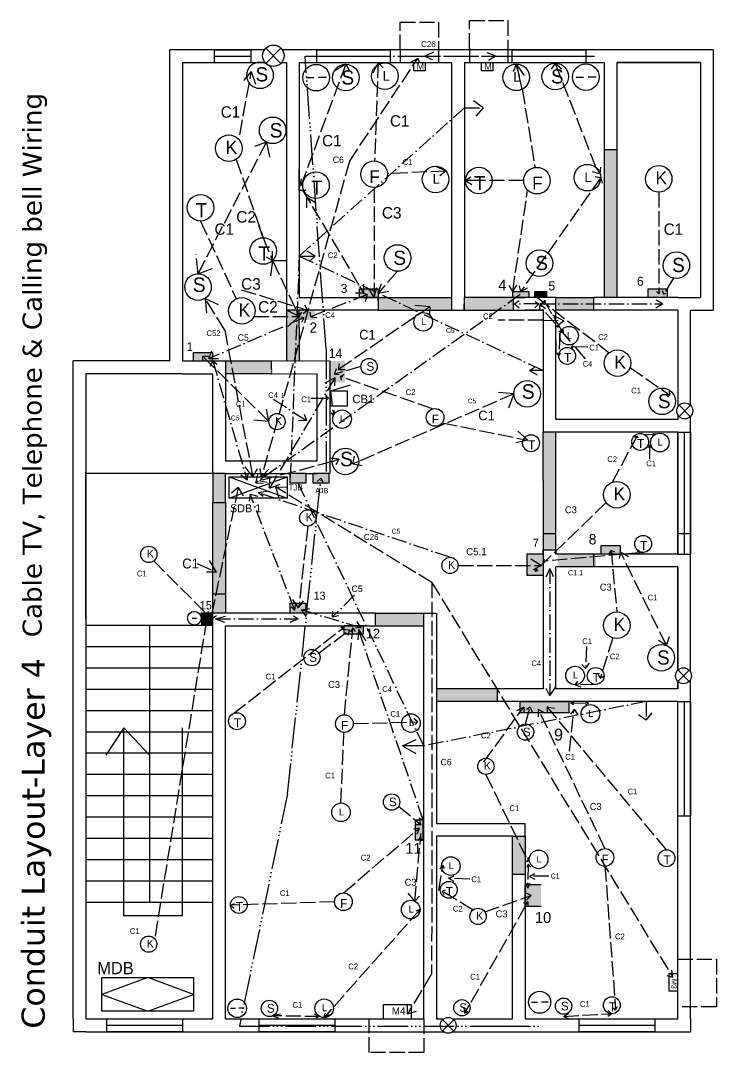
# Model space of a CAD drawing. Header units: inches. Extents: x 1248 to 4177, y -447 to 445.
# Drawn here: x 3028 to 3576, y -410 to 402 of the extents above; entities that cross this region are included whole.
import ezdxf

# ---------------------------------------------------------------- set-up
doc = ezdxf.new("R2010")
doc.units = ezdxf.units.IN
for name, pattern in [('ACAD_ISO02W100', [15, 12, -3]), ('ACAD_ISO06W100', [36, 24, -3, 0, -3, 0, -3, 0, -3]), ('ACAD_ISO10W100', [18, 12, -3, 0, -3]), ('HIDDEN2', [0.1875, 0.125, -0.0625])]:
    doc.linetypes.add(name, pattern=pattern)

msp = doc.modelspace()

# ---------------------------------------------------------------- hatches: boundary and pattern name
for color, points in [(3, [(3497.66, 300.31), (3487.66, 300.31), (3487.66, 231.81), (3487.66, 183.81), (3497.66, 183.81), (3497.66, 231.81)]), (3, [(3367.66, 183.81), (3309.66, 183.81), (3309.66, 180.89), (3309.66, 173.81), (3367.66, 173.81)]), (3, [(3416.1, 183.81), (3377.66, 183.81), (3377.56, 173.81), (3416.1, 173.81)]), (3, [(3479.66, 183.81), (3449.66, 183.81), (3449.66, 173.81), (3479.66, 173.81)]), (3, [(3247.66, 160.04), (3247.66, 173.81), (3237.66, 173.81), (3237.66, 159.81), (3237.66, 133.81), (3247.66, 133.81)]), (8, [(3259.91, 173.85), (3247.66, 173.85), (3247.66, 166.12), (3259.91, 166.12)]), (3, [(3225.66, 133.81), (3189.66, 133.81), (3189.66, 123.81), (3225.66, 123.81), (3225.66, 127.3)]), (8, [(3283.7, 133.82), (3270.9, 133.82), (3270.9, 117.1), (3283.7, 117.1)]), (3, [(3449.66, 77.81), (3439.66, 77.81), (3439.66, 39.73), (3439.66, -14.86), (3449.66, -14.86)]), (3, [(3189.66, 45.3), (3179.66, 45.3), (3179.66, 22.52), (3189.66, 22.52)]), (78, [(3252.79, 45.3), (3240.53, 45.3), (3240.53, 37.75), (3252.79, 37.75)]), (4, [(3270.85, 45.3), (3261.66, 45.3), (3258.59, 45.3), (3258.59, 37.75), (3270.85, 37.75)]), (3, [(3189.66, 22.52), (3179.66, 22.52), (3179.66, -64.77), (3189.66, -64.77)]), (8, [(3439.66, -18.19), (3426.87, -18.19), (3426.87, -34.91), (3439.66, -34.91)]), (3, [(3481.22, -18.19), (3451.22, -18.19), (3451.22, -28.19), (3481.22, -28.19)]), (256, [(3189.66, -49.45), (3179.66, -49.45), (3179.66, -64.77), (3189.66, -64.77)]), (256, [(3189.66, -49.45), (3179.66, -49.45), (3179.66, -64.77), (3189.66, -64.77)]), (256, [(3189.66, -49.45), (3179.66, -49.45), (3179.66, -64.77), (3189.66, -64.77)]), (3, [(3189.66, -49.45), (3179.66, -49.45), (3179.66, -64.77), (3189.66, -64.77)]), (8, [(3179.66, -64.77), (3170.23, -64.77), (3170.23, -74.19), (3179.66, -74.19)]), (8, [(3252.79, -56.96), (3240.53, -56.96), (3240.53, -64.69), (3252.79, -64.69)]), (3, [(3345.66, -64.77), (3307.66, -64.77), (3307.66, -74.77), (3345.66, -74.77)]), (3, [(3403.66, -124.19), (3355.66, -124.19), (3355.66, -134.19), (3403.66, -134.19)]), (251, [(3459.84, -134.19), (3421.66, -134.19), (3421.66, -143.15), (3459.84, -143.15)]), (3, [(3425.66, -240.19), (3415.66, -240.19), (3415.66, -270.19), (3425.66, -270.19)]), (8, [(3438.1, -278.68), (3425.31, -278.68), (3425.31, -295.4), (3438.1, -295.4)])]:
    msp.add_hatch(color=color).paths.add_polyline_path(points)
at = {"linetype": 'ACAD_ISO02W100'}
for points in [[(3309.66, 190.52), (3295.06, 190.52), (3295.06, 183.81), (3309.66, 183.81)], [(3428.52, 188.64), (3415.7, 188.64), (3415.7, 183.81), (3428.52, 183.81)], [(3442.28, 188.64), (3433.09, 188.64), (3433.09, 183.81), (3442.28, 183.81)], [(3537.59, 190.29), (3522.16, 190.29), (3522.16, 183.93), (3537.59, 183.93)], [(3179.47, 140.3), (3164.04, 140.3), (3164.04, 133.94), (3179.47, 133.94)], [(3500.51, -11.74), (3485.08, -11.74), (3485.08, -18.09), (3500.51, -18.09)], [(3298.08, -74.74), (3282.66, -74.74), (3282.66, -81.1), (3298.08, -81.1)], [(3345.22, -243.01), (3345.22, -227.59), (3338.86, -227.59), (3338.86, -243.01)]]:
    msp.add_hatch(color=252, dxfattribs=at).paths.add_polyline_path(points)
at = {"linetype": 'ACAD_ISO02W100', "lineweight": 25}
for color, points in [(56, [(3252.79, 45.48), (3240.53, 45.48), (3240.53, 37.75), (3252.79, 37.75)]), (143, [(3270.85, 45.48), (3258.59, 45.48), (3258.59, 37.75), (3270.85, 37.75)]), (153, [(3270.85, 45.48), (3258.59, 45.48), (3258.59, 37.75), (3270.85, 37.75)])]:
    msp.add_hatch(color=color, dxfattribs=at).paths.add_polyline_path(points)

# ---------------------------------------------------------------- linework, layer by layer
at = {"linetype": 'ACAD_ISO02W100'}
for p, q in [((3327.21, 378.81), (3327.21, 400.55)), ((3327.21, 400.55), (3357.28, 400.55)), ((3357.28, 400.55), (3357.28, 378.81)), ((3381.7, 380.02), (3381.7, 401.76)), ((3381.7, 401.76), (3411.77, 401.76)), ((3411.77, 401.76), (3411.77, 380.02)), ((3284.26, 367.39), (3247.66, 268.42)), ((3284.26, 367.39), (3275.13, 362.05)), ((3284.26, 367.39), (3287.04, 362.64)), ((3309.82, 368.81), (3305.56, 360.38)), ((3309.82, 368.81), (3306.96, 291.28)), ((3309.82, 368.81), (3313.71, 364.62)), ((3418.54, 367.59), (3416.21, 361.35)), ((3423.28, 347.78), (3418.54, 367.59)), ((3418.54, 367.59), (3420.91, 357.68)), ((3418.54, 367.59), (3424.77, 358.56)), ((3449.24, 368.2), (3445.9, 363.46)), ((3481.48, 285.99), (3449.24, 368.2)), ((3449.24, 368.2), (3454.53, 363.87)), ((3200.89, 311.73), (3209.88, 361.64)), ((3423.28, 347.78), (3433.18, 286.13)), ((3197.94, 292.48), (3219.31, 230.89)), ((3247.66, 268.42), (3247.66, 284.78)), ((3247.66, 272.21), (3247.66, 284.78)), ((3363.14, 283.36), (3355.01, 287.23)), ((3481.48, 285.99), (3484.57, 281.23)), ((3484.57, 281.23), (3485.18, 286.48)), ((3247.66, 268.42), (3247.66, 281.31)), ((3247.66, 268.42), (3249.31, 277.13)), ((3363.14, 283.36), (3317.04, 281.29)), ((3363.14, 283.36), (3358.25, 279.69)), ((3378.59, 275.87), (3382.62, 278.8)), ((3485.04, 278.13), (3422.11, 188.64)), ((3484.57, 281.23), (3478.6, 282.83)), ((3485.04, 278.13), (3480.79, 278.74)), ((3485.04, 278.13), (3484.37, 274.45)), ((3485.04, 278.13), (3486.06, 273.78)), ((3247.66, 268.42), (3252.87, 268.42)), ((3250.27, 268.42), (3298.5, 187.16)), ((3306.58, 270.34), (3306.58, 183.81)), ((3385.21, 275.87), (3378.59, 275.87)), ((3378.59, 275.87), (3383.45, 272.84)), ((3424.36, 275.79), (3385.21, 275.87)), ((3415.7, 188.64), (3427.49, 268.32)), ((3251.98, 265.53), (3253.42, 263.09)), ((3253.42, 263.09), (3253.42, 254.42)), ((3253.42, 263.09), (3260.81, 258.39)), ((3530.7, 266.72), (3530.7, 190.32)), ((3169.9, 244.01), (3198.02, 182.73)), ((3219.31, 230.89), (3215.84, 240.87)), ((3219.31, 230.89), (3226.55, 212.85)), ((3226.55, 212.85), (3226.7, 220.36)), ((3226.55, 212.85), (3221.8, 215.66)), ((3226.55, 212.85), (3224.78, 198.51)), ((3226.55, 212.85), (3247.66, 168.83)), ((3226.55, 212.85), (3237.66, 212.85)), ((3325.09, 204.42), (3309.66, 187.17)), ((3542.4, 199), (3534.83, 186.52)), ((3201.89, 189.96), (3254.18, 173.81)), ((3298.5, 187.16), (3291.96, 187.16)), ((3298.5, 187.16), (3295.28, 192.57)), ((3298.5, 187.16), (3298.5, 194.26)), ((3306.58, 183.81), (3302.36, 190.52)), ((3306.58, 183.81), (3308.78, 191.75)), ((3309.66, 187.17), (3312.35, 194.75)), ((3309.66, 187.17), (3318.28, 188.82)), ((3415.7, 188.64), (3412.94, 193.22)), ((3415.7, 188.64), (3419.06, 193.41)), ((3422.11, 188.64), (3421.19, 193.01)), ((3422.11, 188.64), (3427.38, 191.36)), ((3530.84, 186.8), (3528.89, 188.63)), ((3530.7, 190.32), (3530.84, 186.8)), ((3530.77, 186.87), (3531.96, 188.79)), ((3534.83, 186.52), (3533.78, 189.04)), ((3534.83, 186.52), (3536.32, 187.14)), ((3435.2, 183.81), (3434.15, 184.74)), ((3434.15, 184.74), (3435.26, 184.68)), ((3434.15, 184.74), (3434.26, 184.09)), ((3435.2, 183.81), (3491.69, 140.31)), ((3454.19, 158.11), (3437.68, 186.22)), ((3437.68, 186.22), (3437.68, 183.81)), ((3437.68, 186.22), (3439.98, 186.22)), ((3247.66, 168.83), (3237.66, 173.81)), ((3247.66, 168.83), (3245.77, 170.61)), ((3247.66, 168.83), (3245.83, 172.66)), ((3247.66, 168.83), (3245.83, 172.66)), ((3247.66, 168.83), (3249.75, 172.27)), ((3254.18, 173.81), (3250.75, 170.81)), ((3254.18, 173.81), (3251.98, 177.66)), ((3211.9, 168.83), (3247.66, 168.83)), ((3247.66, 168.83), (3237.66, 160.04)), ((3452.9, 155.2), (3451.96, 138.19)), ((3455.67, 155.69), (3451.98, 157.3)), ((3454.19, 158.11), (3455.67, 155.69)), ((3455.67, 155.69), (3455.38, 159.37)), ((3451.96, 138.19), (3450.56, 140.31)), ((3451.96, 138.19), (3453.75, 139.98)), ((3461.66, 144.85), (3463.33, 145.96)), ((3474.87, 144.79), (3461.66, 144.85)), ((3461.66, 144.85), (3463.14, 143.83)), ((3508.15, 128.63), (3539.4, 106.94)), ((3539.4, 106.94), (3537.04, 107.57)), ((3539.4, 106.94), (3539.25, 110.75)), ((3494.25, 38.42), (3513.73, 74.67)), ((3513.73, 74.67), (3511.53, 73.52)), ((3513.73, 74.67), (3514.16, 73.4)), ((3519.37, 75.9), (3528.44, 76.22)), ((3528.44, 76.22), (3525.9, 75.45)), ((3528.44, 76.22), (3525.96, 76.79)), ((3489.24, 22.41), (3433.42, -31.67)), ((3493.19, -15.11), (3497.73, -63.78)), ((3518.43, -16.84), (3439.66, -23.88)), ((3439.66, -23.88), (3440.64, -22.05)), ((3439.66, -23.88), (3440.54, -24.78)), ((3500.53, -16.54), (3499.51, -21.68)), ((3536.78, -90.14), (3500.53, -16.54)), ((3500.53, -16.54), (3506.9, -20.2)), ((3518.43, -16.84), (3513.68, -16.27)), ((3518.43, -16.84), (3517.11, -18.19)), ((3433.42, -31.67), (3434.26, -28.77)), ((3433.42, -31.67), (3435.87, -31.13)), ((3494.63, -84.26), (3484.58, -115.82)), ((3536.78, -90.14), (3530.42, -86.33)), ((3536.78, -90.14), (3539.08, -83.19)), ((3473.81, -90.98), (3473.17, -108.35)), ((3473.17, -108.35), (3470.14, -105.16)), ((3473.17, -108.35), (3476.2, -104.05)), ((3484.58, -115.82), (3483.23, -112.93)), ((3464.97, -121.09), (3467.06, -118.21)), ((3481.07, -120.79), (3464.97, -121.09)), ((3464.97, -121.09), (3469.3, -122.77)), ((3484.58, -115.82), (3487.71, -114.02)), ((3461.19, -135.41), (3464.03, -134.56)), ((3461.19, -135.41), (3475.52, -135.7)), ((3461.19, -135.41), (3463.63, -136.68)), ((3475.52, -135.7), (3473.09, -136.93)), ((3475.52, -135.7), (3473.64, -134.88)), ((3520.9, -134.19), (3520.9, -148.97)), ((3393.04, -181.68), (3424.37, -138.67)), ((3424.37, -138.67), (3418.65, -141.51)), ((3424.37, -138.67), (3424.37, -143.15)), ((3425.84, -151.95), (3429.41, -138.77)), ((3429.41, -138.77), (3426.56, -140.45)), ((3429.41, -138.77), (3431.38, -143.15)), ((3488.36, -250.04), (3435.81, -140.26)), ((3435.81, -140.26), (3435.81, -146.21)), ((3435.81, -140.26), (3440.75, -143.15)), ((3536.84, -251.02), (3442.9, -138.38)), ((3442.9, -138.38), (3442.9, -143.15)), ((3442.9, -138.38), (3448.76, -139.4)), ((3460.52, -173.27), (3464.08, -140.23)), ((3464.08, -140.23), (3461.3, -144.26)), ((3464.08, -140.23), (3466.76, -144.26)), ((3520.9, -148.97), (3514.88, -144.81)), ((3520.9, -148.97), (3525.64, -143.07)), ((3394.62, -191.71), (3427.99, -260.6)), ((3427.99, -260.6), (3425.66, -259.76)), ((3427.99, -260.6), (3427.85, -257.18)), ((3357.45, -282.98), (3360.81, -263.13)), ((3360.81, -263.13), (3358.43, -265.92)), ((3360.81, -263.13), (3361.79, -265.85)), ((3488.36, -263.97), (3496.78, -377.31)), ((3365.27, -273.24), (3369.66, -271.58)), ((3381.89, -274.24), (3365.27, -273.24)), ((3365.27, -273.24), (3369.28, -275.72)), ((3360.1, -283.48), (3362.77, -282.42)), ((3384.48, -298.42), (3360.1, -283.48)), ((3360.1, -283.48), (3361.44, -286.26)), ((3393.78, -299.84), (3430.36, -287.04)), ((3427.75, -291.93), (3423.87, -292.9)), ((3430.36, -287.04), (3425.31, -284.74)), ((3425.66, -295.4), (3427.75, -291.93)), ((3430.36, -287.04), (3426.56, -290.69)), ((3427.75, -291.93), (3427.75, -295.4)), ((3425.66, -295.4), (3377.96, -379.62)), ((3545.66, -337.18), (3545.66, -337.18)), ((3545.66, -337.18), (3576.11, -337.18)), ((3576.11, -337.18), (3576.11, -374.67)), ((3179.66, -384.19), (3179.66, -369.29)), ((3377.96, -379.62), (3377.55, -375.69)), ((3377.96, -379.62), (3380.75, -378.43)), ((3455.78, -382.14), (3459.66, -379.93)), ((3455.78, -382.14), (3493.8, -380.02)), ((3493.8, -380.02), (3490.77, -382.29)), ((3493.8, -380.02), (3490.85, -377.6)), ((3496.78, -377.31), (3495.06, -375.51)), ((3496.78, -377.31), (3498.25, -374.22)), ((3576.11, -374.67), (3545.66, -374.67)), ((3455.78, -382.14), (3459.33, -383.7))]:
    msp.add_line(p, q, dxfattribs=at)
for p, q in [((3220.24, 378.81), (3145.66, 378.81)), ((3145.66, 133.81), (3145.66, 378.81)), ((3573.66, 378.81), (3234.29, 378.81)), ((3573.66, 378.81), (3573.66, 326.32)), ((3155.66, 368.81), (3220.67, 368.81)), ((3155.66, 368.81), (3155.66, 133.81)), ((3155.66, 368.81), (3220.67, 368.81)), ((3233.86, 368.81), (3237.66, 368.81)), ((3233.86, 368.81), (3237.66, 368.81)), ((3237.66, 368.81), (3237.66, 173.81)), ((3247.66, 368.81), (3367.66, 368.81)), ((3247.66, 368.81), (3247.66, 193.81)), ((3247.66, 368.81), (3247.66, 193.81)), ((3247.66, 368.81), (3367.66, 368.81)), ((3367.66, 368.81), (3367.66, 193.81)), ((3367.66, 368.81), (3367.66, 358.81)), ((3377.66, 368.81), (3487.66, 368.81)), ((3377.66, 368.81), (3377.66, 193.81)), ((3422.66, 368.81), (3432.66, 368.81)), ((3487.66, 368.81), (3487.66, 231.81)), ((3497.66, 368.81), (3563.66, 368.81)), ((3563.66, 368.81), (3497.66, 368.81)), ((3497.66, 368.81), (3497.66, 231.81)), ((3563.66, 368.81), (3563.66, 183.81)), ((3573.66, 368.81), (3573.66, 173.81)), ((3237.66, 215.59), (3237.66, 215.59)), ((3247.66, 183.81), (3309.66, 183.81)), ((3425.77, 183.81), (3416.1, 183.81)), ((3416.1, 183.81), (3416.1, 173.81)), ((3449.66, 183.81), (3425.77, 183.81)), ((3449.66, 183.81), (3439.66, 183.81)), ((3449.66, 87.81), (3449.66, 183.81)), ((3545.66, 183.81), (3479.66, 183.81)), ((3479.66, 173.81), (3479.66, 183.81)), ((3545.66, 183.81), (3563.66, 183.81)), ((3254.18, 173.81), (3253.31, 173.05)), ((3416.1, 173.81), (3439.66, 173.81)), ((3439.66, 173.81), (3425.59, 173.81)), ((3439.66, 173.81), (3439.66, 78.86)), ((3545.66, 173.81), (3479.66, 173.81)), ((3545.66, 173.81), (3545.66, 97.44)), ((3555.66, 98.95), (3555.66, 173.81)), ((3555.66, 173.81), (3573.66, 173.81)), ((3247.66, 168.83), (3247.99, 170.1)), ((3237.66, 160.04), (3237.66, 159.81)), ((3449.66, 149.9), (3449.66, 139.9)), ((3145.66, 133.81), (3069.66, 133.81)), ((3069.66, -384.19), (3069.66, 133.81)), ((3155.66, 133.81), (3179.66, 133.81)), ((3179.66, 133.81), (3189.66, 133.81)), ((3189.66, 133.81), (3189.66, 55.3)), ((3225.66, 127.3), (3225.66, 133.81)), ((3271.66, 133.81), (3271.66, 91.3)), ((3155.66, 123.81), (3079.66, 123.81)), ((3079.66, 123.81), (3079.66, 41.81)), ((3155.66, 123.81), (3145.66, 123.81)), ((3155.66, 123.81), (3179.66, 123.81)), ((3179.66, 46.52), (3179.66, 123.81)), ((3225.66, 127.3), (3225.66, 127.3)), ((3261.66, 55.3), (3261.66, 123.81)), ((3271.66, 127.3), (3271.66, 55.3)), ((3545.66, 91.62), (3545.66, 87.81)), ((3555.66, -110.87), (3555.66, 90.11)), ((3439.66, 86.07), (3439.66, 77.81)), ((3545.66, 87.81), (3449.66, 87.81)), ((3449.93, 77.81), (3439.66, 77.81)), ((3545.66, 77.81), (3449.93, 77.81)), ((3545.66, -18.19), (3545.66, 77.81)), ((3545.66, 77.81), (3545.66, -18.19)), ((3523.39, 67.92), (3522.34, 65.48)), ((3523.39, 67.92), (3523.5, 56.57)), ((3523.39, 67.92), (3524.87, 65.72)), ((3189.66, 55.3), (3261.66, 55.3)), ((3271.66, 55.3), (3271.66, 45.3)), ((3079.66, -69.48), (3079.66, 46.52)), ((3189.66, 45.3), (3079.66, 45.3)), ((3079.66, 41.81), (3079.66, -74.19)), ((3179.66, 46.52), (3179.66, 45.3)), ((3189.66, 45.3), (3240.53, 45.3)), ((3192.32, 25.7), (3238.18, 42.71)), ((3192.32, 42.71), (3238.18, 25.7)), ((3252.79, 45.3), (3261.66, 45.3)), ((3271.66, 45.3), (3270.85, 45.3)), ((3179.66, 22.52), (3189.66, 22.52)), ((3439.66, -1.92), (3449.66, -1.92)), ((3545.66, -1.92), (3555.66, -1.92)), ((3439.66, -14.86), (3449.66, -14.86)), ((3439.66, -18.19), (3439.66, -14.86)), ((3439.66, -14.86), (3439.66, -18.19)), ((3449.66, -14.86), (3449.66, -18.19)), ((3449.66, -14.86), (3449.66, -18.19)), ((3493.19, -15.11), (3491.4, -18.06)), ((3493.19, -15.11), (3495.96, -16.54)), ((3439.66, -18.19), (3439.66, -124.19)), ((3451.19, -18.19), (3449.66, -18.19)), ((3545.66, -18.19), (3479.66, -18.19)), ((3479.66, -28.19), (3479.66, -18.19)), ((3449.66, -124.19), (3449.66, -28.19)), ((3451.22, -28.19), (3449.66, -28.19)), ((3545.66, -28.19), (3479.66, -28.19)), ((3545.66, -109.73), (3545.66, -28.19)), ((3545.66, -28.19), (3545.66, -109.73)), ((3179.66, -49.45), (3189.66, -49.45)), ((3170.23, -64.77), (3179.66, -64.77)), ((3307.66, -64.77), (3179.66, -64.77)), ((3179.66, -74.19), (3179.66, -64.77)), ((3307.66, -74.77), (3307.66, -64.77)), ((3345.66, -84.19), (3345.66, -64.77)), ((3345.66, -64.77), (3355.66, -64.77)), ((3355.66, -64.77), (3355.66, -106.73)), ((3163.38, -68.72), (3166.67, -68.72)), ((3166.98, -68.89), (3166.98, -68.89)), ((3079.6, -74.19), (3179.66, -74.19)), ((3079.66, -74.19), (3079.66, -384.19)), ((3129.63, -74.19), (3129.63, -292.13)), ((3179.66, -384.19), (3179.66, -74.19)), ((3189.66, -384.19), (3189.66, -74.77)), ((3189.66, -74.77), (3307.66, -74.77)), ((3345.66, -384.19), (3345.66, -84.19)), ((3355.66, -84.19), (3355.66, -230.19)), ((3079.6, -90.95), (3179.66, -90.95)), ((3079.6, -107.72), (3179.66, -107.72)), ((3545.66, -124.19), (3545.66, -118.3)), ((3545.66, -118.3), (3545.66, -124.19)), ((3555.66, -384.19), (3555.66, -117.16)), ((3079.6, -124.48), (3179.66, -124.48)), ((3439.66, -124.19), (3403.66, -124.19)), ((3403.66, -134.19), (3403.66, -124.19)), ((3545.66, -124.19), (3449.66, -124.19)), ((3439.66, -134.19), (3403.66, -134.19)), ((3443.2, -134.19), (3439.66, -134.19)), ((3545.66, -134.19), (3440.03, -134.19)), ((3545.66, -230.19), (3545.66, -134.19)), ((3079.6, -141.25), (3179.66, -141.25)), ((3079.6, -158.01), (3179.66, -158.01)), ((3109.58, -155.1), (3095.29, -176.5)), ((3109.58, -302.94), (3109.58, -155.1)), ((3109.58, -155.1), (3129.66, -176.5)), ((3155.53, -155.1), (3155.53, -302.94)), ((3328.86, -169.22), (3339.64, -164.16)), ((3345.66, -169.22), (3328.86, -169.22)), ((3328.86, -169.22), (3339.32, -175.24)), ((3345.66, -169.22), (3345.66, -169.22)), ((3079.6, -174.78), (3179.66, -174.78)), ((3079.6, -191.54), (3179.66, -191.54)), ((3079.6, -208.3), (3179.66, -208.3)), ((3079.6, -225.07), (3179.66, -225.07)), ((3355.66, -230.19), (3415.66, -230.19)), ((3415.66, -230.19), (3425.66, -230.19)), ((3425.66, -240.19), (3425.66, -230.19)), ((3545.66, -384.19), (3545.66, -230.19)), ((3079.6, -241.83), (3179.66, -241.83)), ((3355.66, -240.19), (3355.66, -384.19)), ((3415.66, -240.19), (3355.66, -240.19)), ((3079.6, -258.6), (3179.66, -258.6)), ((3079.6, -275.36), (3179.66, -275.36)), ((3415.66, -384.19), (3415.66, -270.19)), ((3415.66, -384.19), (3415.66, -270.19)), ((3415.66, -270.19), (3425.66, -270.19)), ((3425.66, -270.19), (3425.66, -384.19)), ((3079.6, -292.13), (3179.66, -292.13)), ((3155.53, -302.94), (3109.58, -302.94)), ((3128.28, -351.63), (3092.08, -364.83)), ((3164.49, -364.83), (3128.28, -351.63)), ((3092.08, -364.83), (3128.28, -378.03)), ((3128.28, -378.03), (3164.49, -364.83)), ((3069.66, -384.19), (3069.66, -394.19)), ((3079.66, -384.19), (3155.66, -384.19)), ((3079.66, -384.19), (3179.66, -384.19)), ((3189.66, -384.19), (3345.66, -384.19)), ((3321.66, -384.19), (3345.66, -384.19)), ((3356.66, -384.19), (3355.66, -384.19)), ((3355.66, -384.19), (3361.15, -384.19)), ((3356.66, -384.19), (3361.15, -384.19)), ((3368.66, -384.19), (3391.66, -384.19)), ((3368.66, -384.19), (3415.66, -384.19)), ((3391.66, -384.19), (3415.66, -384.19)), ((3425.66, -384.19), (3545.66, -384.19)), ((3555.66, -384.19), (3555.66, -394.19)), ((3079.66, -394.19), (3069.66, -394.19)), ((3079.66, -394.19), (3361.1, -394.19)), ((3368.71, -394.19), (3555.66, -394.19))]:
    msp.add_line(p, q)
at = {"color": 3, "linetype": 'ByBlock'}
for p, q in [((3209.88, 378.81), (3180.6, 378.81)), ((3180.6, 378.81), (3180.6, 368.81)), ((3209.88, 368.81), (3209.88, 378.81)), ((3261.26, 378.81), (3261.26, 368.81)), ((3319.5, 368.81), (3319.5, 378.81)), ((3415, 378.81), (3415, 368.81)), ((3473.69, 368.81), (3473.69, 378.81)), ((3180.6, 368.81), (3209.88, 368.81)), ((3261.26, 368.81), (3290.54, 368.81)), ((3290.22, 368.81), (3319.5, 368.81)), ((3415, 368.81), (3444.27, 368.81)), ((3444.41, 368.81), (3473.69, 368.81)), ((3377.56, 173.81), (3377.66, 183.81)), ((3237.66, 159.81), (3237.66, 133.81)), ((3247.66, 160.04), (3247.66, 133.81)), ((3189.66, 133.81), (3225.66, 133.81)), ((3225.66, 123.81), (3189.66, 123.81))]:
    msp.add_line(p, q, dxfattribs=at)
at = {"color": 3}
for p, q in [((3180.6, 378.81), (3209.88, 378.81)), ((3180.6, 373.81), (3209.88, 373.81)), ((3261.26, 378.81), (3319.5, 378.81)), ((3261.26, 373.81), (3319.5, 373.81)), ((3415, 378.81), (3473.27, 378.81)), ((3415.03, 373.81), (3473.27, 373.81)), ((3180.6, 368.81), (3209.88, 368.81)), ((3487.66, 300.31), (3497.66, 300.31)), ((3487.66, 300.31), (3487.66, 231.81)), ((3497.66, 300.31), (3497.66, 231.81)), ((3487.66, 231.81), (3487.66, 183.81)), ((3497.66, 231.81), (3497.66, 183.81)), ((3237.66, 201.37), (3237.66, 201.37)), ((3309.66, 183.81), (3367.66, 183.81)), ((3416.1, 183.81), (3377.66, 183.81)), ((3449.66, 183.81), (3479.66, 183.81)), ((3247.66, 173.81), (3237.66, 173.81)), ((3237.66, 173.81), (3237.66, 159.81)), ((3247.66, 160.04), (3247.66, 173.81)), ((3309.66, 173.81), (3367.66, 173.81)), ((3377.56, 173.81), (3416.1, 173.81)), ((3479.66, 173.81), (3449.66, 173.81)), ((3439.66, 39.73), (3439.66, 77.81)), ((3449.66, -18.19), (3449.66, 77.81)), ((3545.66, 77.81), (3545.66, -18.19)), ((3545.66, 77.81), (3555.66, 77.81)), ((3550.66, 77.81), (3550.66, -18.19)), ((3555.66, -18.19), (3555.66, 77.81)), ((3555.66, 77.81), (3555.66, -18.19)), ((3555.66, 77.81), (3555.66, -18.19)), ((3555.66, 77.81), (3555.66, -18.19)), ((3179.66, 45.3), (3179.66, 22.52)), ((3189.66, 22.52), (3189.66, 45.3)), ((3439.66, 39.73), (3439.66, -18.19)), ((3179.66, 22.52), (3189.66, 22.52)), ((3179.66, -64.77), (3179.66, 22.52)), ((3179.66, 22.52), (3189.66, 22.52)), ((3189.66, 22.52), (3189.66, -64.77)), ((3479.66, -18.19), (3449.66, -18.19)), ((3545.66, -18.19), (3555.66, -18.19)), ((3479.66, -28.19), (3449.66, -28.19)), ((3179.66, -49.45), (3189.66, -49.45)), ((3179.66, -64.77), (3170.23, -64.77)), ((3307.66, -64.77), (3345.66, -64.77)), ((3307.66, -74.77), (3345.66, -74.77)), ((3403.66, -124.19), (3355.66, -124.19)), ((3403.66, -134.19), (3355.66, -134.19)), ((3545.66, -134.19), (3555.66, -134.19)), ((3545.66, -224.62), (3545.66, -134.19)), ((3550.66, -134.19), (3550.66, -224.62)), ((3555.66, -134.19), (3555.66, -224.62)), ((3555.66, -224.62), (3555.66, -134.19)), ((3555.66, -134.19), (3555.66, -224.62)), ((3555.66, -224.62), (3545.66, -224.62)), ((3415.66, -270.19), (3415.66, -240.19)), ((3415.66, -240.19), (3425.66, -240.19)), ((3425.66, -240.19), (3425.66, -270.19)), ((3095.7, -384.19), (3155.66, -384.19)), ((3096.18, -394.19), (3096.18, -384.19)), ((3096.18, -389.19), (3155.66, -389.19)), ((3155.66, -384.19), (3155.66, -394.19)), ((3215.66, -384.19), (3275.62, -384.19)), ((3216.13, -394.19), (3216.13, -384.19)), ((3216.13, -389.19), (3275.62, -389.19)), ((3275.62, -384.19), (3275.62, -394.19)), ((3467.61, -384.19), (3527.57, -384.19)), ((3468.08, -394.19), (3468.08, -384.19)), ((3468.08, -389.19), (3527.57, -389.19)), ((3527.57, -384.19), (3527.57, -394.19)), ((3155.66, -394.19), (3096.18, -394.19)), ((3096.18, -394.19), (3155.66, -394.19)), ((3275.62, -394.19), (3216.13, -394.19)), ((3216.13, -394.19), (3275.62, -394.19)), ((3527.57, -394.19), (3468.08, -394.19))]:
    msp.add_line(p, q, dxfattribs=at)
at = {"color": 0}
for p, q in [((3233.24, 380.08), (3221.29, 368.12)), ((3221.41, 380.2), (3233.12, 368.01)), ((3253.26, 356.88), (3259.13, 356.96)), ((3269.02, 356.88), (3262.68, 356.88)), ((3465.61, 357.29), (3471.48, 357.37)), ((3481.37, 357.29), (3475.04, 357.29)), ((3247.66, 301.15), (3247.66, 268.42)), ((3272.14, 110.34), (3288.09, 114.93)), ((3555.65, 98.96), (3546.78, 90.1)), ((3546.87, 99.05), (3555.56, 90.01)), ((3439.66, -18.19), (3426.87, -18.19)), ((3426.87, -18.19), (3426.87, -34.91)), ((3426.87, -34.91), (3439.66, -34.91)), ((3554.67, -109.58), (3545.81, -118.45)), ((3545.9, -109.5), (3554.58, -118.53)), ((3438.1, -278.68), (3425.31, -278.68)), ((3425.31, -278.68), (3425.31, -295.4)), ((3425.31, -295.4), (3438.1, -295.4)), ((3430.51, -370.98), (3435.38, -370.91)), ((3443.58, -370.97), (3438.33, -370.97)), ((3193.38, -375.79), (3197.48, -375.73)), ((3204.37, -375.79), (3199.95, -375.79)), ((3369.34, -384.78), (3360.47, -393.64)), ((3360.56, -384.69), (3369.25, -393.73))]:
    msp.add_line(p, q, dxfattribs=at)
at = {"color": 163, "linetype": 'ACAD_ISO06W100', "lineweight": 25}
for p, q in [((3268.75, 143.39), (3252.27, 373.77)), ((3252.63, 373.79), (3480.01, 373.79)), ((3268.75, 143.39), (3268.75, 45.48)), ((3238.36, -207), (3264.72, 41.56)), ((3264.72, 41.56), (3261.83, 39.05)), ((3264.72, 41.56), (3266.81, 37.75)), ((3238.36, -207), (3200.48, -389.85)), ((3200.48, -389.85), (3405.75, -389.85)), ((3405.75, -389.85), (3439.63, -389.85))]:
    msp.add_line(p, q, dxfattribs=at)
at = {"color": 3, "linetype": 'ACAD_ISO02W100'}
for p, q in [((3261.26, 378.81), (3319.5, 378.81)), ((3346.35, 373.85), (3353.54, 377.07)), ((3346.35, 373.85), (3402.53, 373.85)), ((3346.35, 373.85), (3352.33, 371.19)), ((3402.53, 373.85), (3395.59, 376.54)), ((3402.53, 373.85), (3396.68, 370.36)), ((3415.03, 378.81), (3473.27, 378.81)), ((3287.1, 290.88), (3341.01, 372.04)), ((3341.01, 372.04), (3335.12, 368.81)), ((3341.01, 372.04), (3342.37, 368.81)), ((3167.93, 202.49), (3221.88, 306.09)), ((3221.88, 306.09), (3212.37, 302.68)), ((3221.88, 306.09), (3224.23, 294.39)), ((3287.1, 290.88), (3218.01, 42.71)), ((3167.93, 202.49), (3166.37, 217.6)), ((3167.93, 202.49), (3180.31, 207.06)), ((3188.93, 157.99), (3173.43, 183.1)), ((3173.43, 183.1), (3174.51, 171.44)), ((3173.43, 183.1), (3183.67, 178.21)), ((3188.93, 157.99), (3211, 42.71)), ((3416.6, 107.97), (3294.46, 54.77)), ((3416.6, 107.97), (3403.28, 109.22)), ((3416.6, 107.97), (3411.74, 95.04)), ((3278.86, 56.44), (3272.59, 57.32)), ((3289.76, 52.8), (3291.22, 58.84)), ((3211, 42.71), (3204.96, 50.57)), ((3211, 42.71), (3214.63, 49.06)), ((3273.52, 54.77), (3216.52, 39.35)), ((3218.01, 42.71), (3216.84, 49.06)), ((3273.52, 54.77), (3278.86, 56.44)), ((3278.86, 56.44), (3276.37, 52.15)), ((3294.46, 54.77), (3289.76, 52.8)), ((3289.76, 52.8), (3297.17, 51.65)), ((3216.52, 39.35), (3221.93, 45.3)), ((3218.01, 42.71), (3223.79, 48.72)), ((3216.52, 39.35), (3222.45, 38.52)), ((3352.11, -40.67), (3229.01, 34.72)), ((3229.01, 34.72), (3238.18, 34.36)), ((3229.01, 34.72), (3231.56, 25.7)), ((3352.11, -40.67), (3352.07, -191.26)), ((3352.11, -40.67), (3541.95, -351.58)), ((3352.07, -191.26), (3351.87, -348.78)), ((3351.87, -348.78), (3332.99, -380.21)), ((3541.95, -351.58), (3541.08, -345.86)), ((3541.95, -351.58), (3537.42, -350.25)), ((3332.99, -380.21), (3332.99, -372.76)), ((3332.99, -380.21), (3340.02, -377.94))]:
    msp.add_line(p, q, dxfattribs=at)
at = {"color": 0, "linetype": 'ACAD_ISO02W100'}
for p, q in [((3327.21, 378.81), (3327.21, 368.81)), ((3357.28, 378.81), (3357.28, 368.81)), ((3381.7, 380.02), (3381.7, 368.81)), ((3411.77, 380.02), (3411.77, 368.81)), ((3209.88, 361.64), (3203.62, 354.54)), ((3209.88, 361.64), (3213.1, 351.82)), ((3350.52, 176.54), (3278.62, 127.1)), ((3350.52, 176.54), (3338.02, 177.58)), ((3350.52, 176.54), (3350.23, 170.02)), ((3439.66, 165.83), (3404.34, 165.91)), ((3439.66, 165.83), (3456.12, 165.5)), ((3456.12, 165.5), (3447.27, 169.89)), ((3456.12, 165.5), (3449.66, 160.53)), ((3223.7, 86.09), (3171.54, 137.6)), ((3171.54, 137.6), (3171.54, 133.81)), ((3171.54, 137.6), (3176.95, 137.6)), ((3278.62, 127.1), (3279.3, 131.69)), ((3439.66, 132.62), (3439.66, 132.62)), ((3296.19, 129.38), (3275.33, 123.32)), ((3275.33, 123.32), (3276.93, 127.94)), ((3275.33, 123.32), (3279.03, 123.29)), ((3278.62, 127.1), (3284.06, 127.06)), ((3280.15, 121.65), (3282.88, 123.36)), ((3352.56, 96.04), (3280.15, 121.65)), ((3280.15, 121.65), (3280.74, 118.63)), ((3270.76, 104.55), (3268.2, 106.28)), ((3272.14, 110.34), (3274.57, 90.84)), ((3256.82, 104.43), (3270.76, 104.55)), ((3270.76, 104.55), (3268.75, 102.65)), ((3223.7, 86.09), (3221.85, 95.93)), ((3274.57, 90.84), (3272.64, 92.97)), ((3274.57, 90.84), (3275.37, 94.81)), ((3223.7, 86.09), (3211.89, 87.11)), ((3360.17, 85.18), (3427.72, 71.35)), ((3427.72, 71.35), (3419.8, 78.5)), ((3427.72, 71.35), (3418.24, 69.51)), ((3254.37, 3.87), (3247.17, -60.61)), ((3133.05, -23.57), (3176.3, -66.9)), ((3438.03, -27.21), (3430.02, -22.12)), ((3372.77, -27.17), (3438.03, -27.21)), ((3438.03, -27.21), (3431.89, -30.71)), ((3247.17, -60.61), (3242.68, -53.88)), ((3247.17, -60.61), (3250.98, -54.91)), ((3176.3, -66.9), (3175.79, -64.77)), ((3134.36, -318.89), (3174.95, -69.48)), ((3174.95, -69.48), (3172.14, -71.67)), ((3176.2, -66.8), (3174.12, -66.99)), ((3174.18, -74.19), (3174.95, -69.48)), ((3174.95, -69.48), (3177.04, -72.16)), ((3195.93, -143.72), (3282.68, -75.9)), ((3262.97, -96.17), (3287.19, -78.07)), ((3282.68, -75.9), (3280.29, -75.91)), ((3282.68, -75.9), (3282.07, -78.07)), ((3283.17, -144.72), (3289.85, -76.26)), ((3287.19, -78.07), (3283.78, -77.88)), ((3287.19, -78.07), (3285.92, -82.26)), ((3289.85, -76.26), (3287.91, -79.48)), ((3289.85, -76.26), (3291.59, -79.21)), ((3290.13, -151.69), (3340.9, -150.26)), ((3340.9, -150.26), (3337.75, -147.71)), ((3340.9, -150.26), (3338.98, -152.24)), ((3280.51, -214.15), (3282.87, -158.65)), ((3325.86, -216.76), (3343.61, -231.32)), ((3342.07, -226.12), (3342.77, -230.63)), ((3282.43, -284.95), (3342.15, -233.87)), ((3342.15, -233.87), (3337.52, -234.71)), ((3343.61, -231.32), (3338.89, -231.32)), ((3338.89, -236.66), (3342.15, -233.87)), ((3339.08, -227.61), (3342.77, -230.63)), ((3342.77, -230.63), (3339.9, -231.32)), ((3342.15, -233.87), (3340.29, -238.98)), ((3342.15, -233.87), (3340.29, -238.98)), ((3338.73, -291.53), (3343.48, -238.27)), ((3343.22, -241.16), (3341.26, -243.04)), ((3343.06, -243.04), (3343.22, -241.16)), ((3343.22, -241.16), (3344.08, -243.91)), ((3275.46, -291.92), (3193.4, -294.68)), ((3338.73, -291.53), (3333.4, -285.04)), ((3338.73, -291.53), (3342.42, -287.41)), ((3193.4, -294.68), (3196.63, -293.27)), ((3193.4, -294.68), (3196.39, -296.96)), ((3342.74, -298.06), (3267.24, -383.09)), ((3342.74, -298.06), (3339.51, -299.23)), ((3342.74, -298.06), (3341.65, -300.86)), ((3226.81, -381.74), (3232.81, -380.15)), ((3263.94, -382.31), (3226.81, -381.74)), ((3226.81, -381.74), (3231.42, -383.45)), ((3263.94, -382.31), (3259.67, -380.43)), ((3267.24, -383.09), (3267.95, -379.7)), ((3267.24, -383.09), (3271.59, -380.55)), ((3263.94, -382.31), (3260.63, -383.4)), ((3302.68, -410.48), (3302.68, -384.19)), ((3345.66, -384.19), (3345.66, -410.48)), ((3345.66, -410.48), (3302.68, -410.48))]:
    msp.add_line(p, q, dxfattribs=at)
at = {"color": 57, "linetype": 'ACAD_ISO10W100'}
for p, q in [((3247.66, 216.45), (3377.66, 333.16)), ((3247.66, 216.45), (3439.66, 126.34)), ((3520.9, -134.19), (3345.66, -169.22))]:
    msp.add_line(p, q, dxfattribs=at)
at = {"color": 0, "linetype": 'ACAD_ISO10W100', "lineweight": 25}
for p, q in [((3377.66, 333.16), (3392.4, 333.16)), ((3392.4, 333.16), (3384.79, 338.66)), ((3392.4, 333.16), (3386.57, 326.56)), ((3260.17, 216.45), (3253.72, 220.37)), ((3247.66, 216.45), (3260.17, 216.45)), ((3260.17, 216.45), (3255.4, 212.26))]:
    msp.add_line(p, q, dxfattribs=at)
at = {"color": 57, "linetype": 'ACAD_ISO10W100', "lineweight": 30}
for p, q in [((3247.66, 216.45), (3240.53, 41.62)), ((3345.66, -169.22), (3246.66, 37.75))]:
    msp.add_line(p, q, dxfattribs=at)
at = {"linetype": 'ByBlock'}
for p, q in [((3247.66, 193.81), (3247.66, 183.81)), ((3367.66, 193.81), (3367.66, 173.86)), ((3377.66, 193.81), (3377.56, 173.81)), ((3247.66, 183.81), (3309.66, 183.81)), ((3309.66, 183.81), (3309.66, 173.81)), ((3309.66, 180.89), (3309.66, 183.81)), ((3309.66, 173.81), (3247.66, 173.81)), ((3367.66, 173.86), (3377.56, 173.81))]:
    msp.add_line(p, q, dxfattribs=at)
at = {"color": 1, "linetype": 'ACAD_ISO10W100'}
for p, q in [((3301.24, 186.15), (3296.8, 187.16)), ((3421.62, 186.14), (3213.35, 37.9)), ((3301.24, 186.15), (3256.66, 168.64)), ((3301.24, 186.15), (3299.57, 180.48)), ((3417.09, 178.79), (3420.92, 181.54)), ((3436.4, 178.78), (3417.09, 178.79)), ((3417.09, 178.79), (3420.92, 175.78)), ((3436.4, 178.78), (3433.11, 175.78)), ((3436.4, 178.78), (3433.38, 180.46)), ((3437.13, 178.78), (3442.06, 181.43)), ((3437.13, 178.78), (3533.95, 178.78)), ((3437.13, 178.78), (3441.5, 175.04)), ((3533.95, 178.78), (3528.32, 175.5)), ((3533.95, 178.78), (3528.64, 181.74)), ((3256.66, 168.64), (3256.3, 172.17)), ((3472.96, 135.58), (3436.84, 177.42)), ((3436.84, 177.42), (3436.94, 174.62)), ((3436.84, 177.42), (3439.98, 176.34)), ((3251.27, 167.68), (3176.51, 135.75)), ((3251.27, 167.68), (3248.81, 168.21)), ((3251.27, 167.68), (3249.48, 164)), ((3256.66, 168.64), (3261.55, 168.12)), ((3176.51, 135.75), (3178.9, 141.87)), ((3176.51, 135.75), (3184.1, 135.75)), ((3179.49, 133.97), (3177.41, 129.41)), ((3179.66, 133.81), (3206.51, 40)), ((3179.66, 133.81), (3182.77, 131.31)), ((3275.61, 120.57), (3224.24, 33.6)), ((3275.61, 120.57), (3267.67, 116.38)), ((3275.61, 120.57), (3275.27, 114.21)), ((3227.48, 103.69), (3253.5, 86.72)), ((3253.5, 86.72), (3251.74, 91.64)), ((3253.5, 86.72), (3246.93, 86.84)), ((3206.51, 40), (3201.76, 43.96)), ((3206.51, 40), (3207.54, 44.39)), ((3213.35, 37.9), (3214.98, 44.24)), ((3224.24, 33.6), (3224.58, 41.53)), ((3213.35, 37.9), (3219.11, 37.62)), ((3224.24, 33.6), (3232.51, 36.97)), ((3208.88, 29.09), (3208.23, 23.5)), ((3244.21, -62.59), (3208.88, 29.09)), ((3208.88, 29.09), (3215.09, 27.4)), ((3215.25, 30.21), (3222.71, 31.44)), ((3366.35, -20.75), (3215.25, 30.21)), ((3215.25, 30.21), (3219.16, 27.44)), ((3444.98, -29.62), (3441.74, -36.29)), ((3444.98, -29.62), (3444.98, -127.42)), ((3444.98, -29.62), (3447.71, -35.76)), ((3291.17, -50.38), (3273.87, -67.62)), ((3244.21, -62.59), (3241.29, -59.66)), ((3244.21, -62.59), (3244.77, -58.22)), ((3249.12, -62.1), (3255.69, -61.03)), ((3296.31, -76.19), (3249.12, -62.1)), ((3249.12, -62.1), (3252.7, -67.47)), ((3273.87, -67.62), (3274, -63.06)), ((3181.59, -69.25), (3189.59, -66.99)), ((3181.59, -69.25), (3246.8, -69.25)), ((3181.59, -69.25), (3188.87, -71.76)), ((3246.8, -69.25), (3240.35, -72)), ((3246.8, -69.25), (3243.1, -66.99)), ((3273.87, -67.62), (3278.44, -66.65)), ((3296.31, -76.19), (3293.31, -71.41)), ((3296.31, -76.19), (3292, -76.41)), ((3294.23, -77.55), (3293.7, -85.6)), ((3345.25, -227.61), (3294.23, -77.55)), ((3294.23, -77.55), (3300.06, -86.48)), ((3444.98, -129.86), (3442.06, -124.13)), ((3444.98, -129.86), (3449.66, -122.66)), ((3444.98, -127.42), (3444.98, -129.86)), ((3345.25, -227.61), (3342.07, -226.12)), ((3345.25, -227.61), (3345.66, -223.34)), ((3427.91, -262.32), (3426.78, -265.03)), ((3427.91, -262.32), (3427.68, -281.3)), ((3427.91, -262.32), (3429.94, -264.75)), ((3429.02, -271.9), (3432.91, -269.74)), ((3444.19, -271.81), (3429.02, -271.9)), ((3429.02, -271.9), (3433.03, -274.22)), ((3427.68, -281.3), (3426.35, -277.66)), ((3427.68, -281.3), (3429.46, -277.28))]:
    msp.add_line(p, q, dxfattribs=at)
at = {"linetype": 'HIDDEN2'}
for p, q in [((3225.66, 133.81), (3271.66, 133.81)), ((3225.66, 127.3), (3225.66, 123.81)), ((3225.66, 123.81), (3261.66, 123.81))]:
    msp.add_line(p, q, dxfattribs=at)
at = {"color": 0, "linetype": 'ACAD_ISO10W100'}
for p, q in [((3428.95, 126.34), (3432.83, 129.01)), ((3439.66, 126.34), (3428.95, 126.34)), ((3428.95, 126.34), (3435.05, 122.83))]:
    msp.add_line(p, q, dxfattribs=at)
at = {"color": 4, "linetype": 'ACAD_ISO02W100', "lineweight": 25}
for p, q in [((3199.51, 34.09), (3177.77, -69.61)), ((3199.51, 34.09), (3194.38, 29.67)), ((3199.51, 34.09), (3203.56, 27.54)), ((3182.43, -32.34), (3176.85, -23.35)), ((3167.21, -25.71), (3182.43, -32.34)), ((3182.43, -32.34), (3174.5, -32.34)), ((3177.77, -69.61), (3175.93, -63.33)), ((3177.77, -69.61), (3182.42, -66.61))]:
    msp.add_line(p, q, dxfattribs=at)
at = {"color": 0}
for points in [[(3337.92, 368.81), (3346.82, 368.81), (3346.82, 362.36), (3337.92, 362.36)], [(3391.19, 368.81), (3400.1, 368.81), (3400.1, 362.36), (3391.19, 362.36)], [(3309.66, 183.81), (3295.06, 183.81), (3295.06, 190.52), (3309.66, 190.52)], [(3428.52, 183.81), (3415.7, 183.81), (3415.7, 188.64), (3428.52, 188.64)], [(3433.09, 188.64), (3442.28, 188.64), (3442.28, 183.81), (3433.09, 183.81)], [(3522.18, 183.96), (3537.61, 183.96), (3537.61, 190.32), (3522.18, 190.32)], [(3416.1, 183.81), (3425.77, 183.81), (3425.77, 183.81), (3416.1, 183.81)], [(3164.07, 133.97), (3179.49, 133.97), (3179.49, 140.33), (3164.07, 140.33)], [(3272.14, 110.34), (3285.31, 110.34), (3285.31, 98.29), (3272.14, 98.29)], [(3485.1, -18.06), (3500.53, -18.06), (3500.53, -11.7), (3485.1, -11.7)], [(3282.68, -81.07), (3298.11, -81.07), (3298.11, -74.71), (3282.68, -74.71)], [(3338.89, -227.61), (3338.89, -243.04), (3345.25, -243.04), (3345.25, -227.61)], [(3545.8, -348.73), (3538.72, -348.73), (3538.72, -362.13), (3545.8, -362.13)], [(3314.08, -372.76), (3335.71, -372.76), (3335.71, -384.3), (3314.08, -384.3)]]:
    msp.add_lwpolyline(points, close=True, dxfattribs=at)
for points in [[(3192.32, 42.71), (3238.18, 42.71), (3238.18, 25.7), (3192.32, 25.7)], [(3240.53, 45.48), (3252.79, 45.48), (3252.79, 37.75), (3240.53, 37.75)], [(3258.59, 45.48), (3270.85, 45.48), (3270.85, 37.75), (3258.59, 37.75)], [(3240.53, -56.96), (3252.79, -56.96), (3252.79, -64.69), (3240.53, -64.69)], [(3421.66, -134.19), (3459.84, -134.19), (3459.84, -143.15), (3421.66, -143.15)], [(3092.08, -351.63), (3164.49, -351.63), (3164.49, -378.03), (3092.08, -378.03)]]:
    msp.add_lwpolyline(points, close=True)
for centre, radius in [((3227.26, 374.1), 8.45), ((3216.75, 358.71), 10.47), ((3260.99, 356.88), 10.47), ((3284.26, 356.92), 10.47), ((3315.05, 358.1), 10.47), ((3418.54, 357.12), 10.47), ((3449.24, 357.73), 10.47), ((3473.34, 357.29), 10.47), ((3226.71, 315.38), 10.47), ((3192.23, 301.26), 10.47), ((3306.58, 280.82), 10.47), ((3355.01, 276.76), 10.47), ((3389.07, 275.87), 10.47), ((3434.84, 275.79), 10.47), ((3474.56, 278.13), 10.47), ((3530.7, 277.2), 10.47), ((3260.81, 272.21), 10.47), ((3169.9, 254.48), 10.47), ((3219.31, 220.42), 10.47), ((3325.09, 214.9), 10.47), ((3436.86, 210.78), 10.47), ((3544.61, 209.23), 10.47), ((3167.93, 192.01), 10.47), ((3202.39, 173.21), 10.47), ((3345.25, 164.64), 7.33), ((3460.09, 153.76), 7.33), ((3458.6, 137.82), 6.65), ((3498.29, 132.18), 10.47), ((3302.62, 129.38), 6.42), ((3427.07, 107.97), 10.47), ((3533.4, 102.07), 10.47), ((3551.21, 94.53), 6.27), ((3230.12, 86.09), 6.42), ((3281.33, 88.02), 7.33), ((3354.62, 89.39), 6.97), ((3430.16, 69.04), 6.65), ((3516.09, 70.12), 6.65), ((3531.57, 69.59), 7.33), ((3283.99, 54.77), 10.47), ((3497.73, 28.54), 10.47), ((3254.37, 10.29), 6.42), ((3518.43, -10.19), 6.65), ((3129.19, -18.44), 6.42), ((3366.35, -27.17), 6.42), ((3497.73, -74.26), 10.47), ((3532.72, -99.8), 10.47), ((3257.59, -99.68), 6.42), ((3464.83, -113.76), 7.33), ((3481.07, -114.15), 6.65), ((3550.24, -114.01), 6.27), ((3476.94, -143.97), 7.33), ((3198.57, -149.82), 6.65), ((3283.17, -151.69), 6.97), ((3335.64, -151.25), 7.33), ((3425.84, -158.37), 6.42), ((3394.62, -185.29), 6.42), ((3320.37, -213.43), 6.42), ((3280.51, -221.48), 7.33), ((3436.15, -258.55), 7.33), ((3488.36, -257.01), 6.97), ((3536.84, -257.67), 6.65), ((3366.98, -263.82), 7.33), ((3365.38, -282.53), 6.65), ((3200.04, -294.46), 6.65), ((3282.43, -291.92), 6.97), ((3335.42, -298.06), 7.33), ((3388.47, -303.45), 6.42), ((3129.05, -325.31), 6.42), ((3436.92, -370.98), 8.69), ((3198.77, -375.79), 7.31), ((3224.16, -375.89), 6.42), ((3267.24, -375.76), 7.33), ((3375.77, -375.38), 6.42), ((3455.78, -374.11), 6.42), ((3493.8, -373.37), 6.65), ((3364.9, -389.21), 6.27)]:
    msp.add_circle(centre, radius, dxfattribs=at)
msp.add_circle((3165.02, -68.72), 5.37)

# ---------------------------------------------------------------- texts
at = {"color": 3, "linetype": 'ACAD_ISO02W100', "attachment_point": 1}
for s, insert, char_height, width in [('C26', (3343.62, 385.62), 4.685, 2627.9136), ('C6', (3274, 294.78), 5.115, 117.6106), ('C52', (3174.69, 157.9), 4.442, 102.1467), ('C5', (3380.4, 104.17), 3.719, 85.0461), ('C26', (3298.56, -2.37), 4.685, 2627.9136), ('C6', (3358.89, -179.43), 5.115, 117.6106)]:
    msp.add_mtext(s, dxfattribs=dict(at, insert=insert, char_height=char_height, width=width))
at = {"linetype": 'ACAD_ISO02W100', "attachment_point": 1}
for s, insert, char_height, width in [('{\\C3;M}', (3340.08, 368.42), 5.293, 141.5712), ('{\\C3;M}', (3393.36, 368.42), 5.293, 141.5712), ('{\\C1;4}', (3404.46, 197.87), 8.458, 193.4143), ('{\\C1;5}', (3443.81, 196.62), 7.241, 149.8163), ('{\\C1;6}', (3513.59, 200.17), 7.107, 165.8124), ('{\\C1;8}', (3475.62, -2.47), 8.142, 177.6864), ('{\\C1;9}', (3448.27, -155.63), 9.459, 213.7798), ('{\\C1;10}', (3433.25, -299.99), 8.613, 205.954)]:
    msp.add_mtext(s, dxfattribs=dict(at, insert=insert, char_height=char_height, width=width))
at = {"color": 0, "attachment_point": 1}
for s, insert, char_height, width in [('S', (3213.2, 365.07), 11.16, 236.1352), ('S', (3280.92, 362.64), 11.16, 236.1352), ('L', (3313.38, 362.01), 7.6, 178.1721), ('L', (3416.21, 361.35), 7.6, 178.1721), ('S', (3445.9, 363.46), 11.16, 236.1352), ('C1', (3185.8, 334.31), 8.935, 202.8722), ('C1', (3319.09, 327.3), 8.935, 202.8722), ('{\\C3;S}', (3224.32, 321.12), 11.401, 239.632), ('C1', (3265.61, 311.75), 8.935, 202.8722), ('K', (3189.66, 307.15), 10.27, 207.0976), ('C1', (3329.09, 292.82), 4.505, 102.2746), ('F', (3302.77, 283.98), 10.15, 219.5912), ('L', (3352.69, 280.99), 7.6, 178.1721), ('T', (3385.21, 279.5), 11.19, 209.8641), ('F', (3431.03, 278.95), 10.15, 219.5912), ('L', (3472.24, 282.37), 7.6, 178.1721), ('K', (3528.12, 283.09), 10.27, 207.0976), ('T', (3256.95, 275.84), 11.19, 209.8641), ('T', (3166.05, 258.11), 11.19, 209.8641), ('C2', (3198.05, 251.8), 9.077, 185.1857), ('C3', (3312.71, 255.02), 9.057, 194.4169), ('C1', (3180.93, 242.08), 8.935, 202.8722), ('C1', (3534.63, 242.08), 8.935, 202.8722), ('T', (3215.45, 224.05), 11.19, 209.8641), ('C2', (3270.16, 219.37), 4.5, 91.8149), ('S', (3321.75, 220.62), 11.16, 236.1352), ('S', (3433.52, 216.5), 11.16, 236.1352), ('S', (3541.27, 214.96), 11.16, 236.1352), ('{\\C3;S}', (3163.74, 199.55), 11.401, 239.632), ('C3', (3201.89, 199.02), 9.057, 194.4169), ('K', (3199.82, 179.1), 10.27, 207.0976), ('C2', (3215.2, 180.95), 9.077, 185.1857), ('C2', (3392.35, 171.29), 4.5, 91.8149), ('{\\C1;2}', (3255.74, 164.14), 8.021, 174.3336), ('L', (3343.63, 167.6), 5.32, 124.6675), ('C1', (3294.82, 158.3), 7.619, 172.9933), ('L', (3458.47, 156.73), 5.32, 124.6675), ('C2', (3483.04, 154.97), 4.5, 91.8149), ('C1', (3476.04, 146.6), 4.505, 102.2746), ('{\\C1;14}', (3270.79, 143.39), 7.265, 162.0266), ('T', (3456.15, 140.12), 7.11, 133.2206), ('S', (3300.57, 132.89), 6.84, 144.7997), ('K', (3495.72, 138.07), 10.27, 207.0976), ('{\\C3;S}', (3422.88, 115.51), 11.401, 239.632), ('C1', (3249.21, 105.9), 4.505, 102.2746), ('{\\C4;CB1}', (3289.53, 107.21), 6.578, 1079.263), ('C2', (3331.52, 111.61), 4.5, 91.8149), ('C1', (3509.02, 112.8), 4.505, 102.2746), ('S', (3530.06, 107.79), 11.16, 236.1352), ('C1', (3197.78, 102.26), 4.505, 102.2746), ('K', (3228.54, 89.7), 6.3, 126.9937), ('L', (3279.71, 90.99), 5.32, 124.6675), ('F', (3352.09, 91.49), 6.75, 146.0875), ('C1', (3388.59, 94.7), 7.619, 172.9933), ('T', (3427.72, 71.35), 7.11, 133.2206), ('T', (3513.64, 72.42), 7.11, 133.2206), ('L', (3529.94, 72.56), 5.32, 124.6675), ('{\\C3;S}', (3279.8, 62.32), 11.401, 239.632), ('C2', (3490.24, 58.74), 4.5, 91.8149), ('C1', (3520.9, 55.45), 4.505, 102.2746), ('K', (3495.16, 34.43), 10.27, 207.0976), ('C3', (3456.85, 19.4), 5.501, 118.0796), ('K', (3252.79, 13.9), 6.3, 126.9937), ('{\\C1;7}', (3431.52, -6.07), 6.485, 146.3433), ('T', (3515.98, -7.89), 7.11, 133.2206), ('K', (3127.61, -14.83), 6.3, 126.9937), ('K', (3364.77, -23.56), 6.3, 126.9937), ('C1', (3119.74, -31.32), 4.505, 102.2746), ('{\\C1;13}', (3258.88, -47.76), 6.343, 1671.936), ('C3', (3484.3, -41.48), 5.501, 118.0796), ('C1', (3522.02, -50.17), 4.505, 102.2746), ('K', (3495.16, -68.37), 10.27, 207.0976), ('C1', (3470.51, -84.55), 4.505, 102.2746), ('S', (3255.54, -96.17), 6.84, 144.7997), ('C2', (3492.19, -96.57), 4.5, 91.8149), ('S', (3529.38, -94.07), 11.16, 236.1352), ('C1', (3221.14, -112.38), 4.505, 102.2746), ('L', (3463.21, -110.8), 5.32, 124.6675), ('T', (3478.62, -111.84), 7.11, 133.2206), ('C3', (3270.34, -118.05), 5.501, 118.0796), ('C1', (3319.4, -141.78), 4.505, 102.2746), ('L', (3475.31, -141.01), 5.32, 124.6675), ('T', (3196.13, -147.52), 7.11, 133.2206), ('F', (3280.63, -149.58), 6.75, 146.0875), ('L', (3334.02, -148.28), 5.32, 124.6675), ('C2', (3390.79, -158.82), 4.5, 91.8149), ('S', (3423.79, -154.86), 6.84, 144.7997), ('C1', (3457.02, -175.59), 4.505, 102.2746), ('K', (3393.04, -181.68), 6.3, 126.9937), ('C1', (3268.09, -190.28), 4.505, 102.2746), ('C1', (3506.25, -202.91), 4.505, 102.2746), ('S', (3318.32, -209.92), 6.84, 144.7997), ('L', (3278.89, -218.51), 5.32, 124.6675), ('C1', (3413.14, -216.07), 4.505, 102.2746), ('C3', (3476.38, -214.17), 5.501, 118.0796), ('C2', (3296.04, -254.94), 4.5, 91.8149), ('L', (3434.52, -255.59), 5.32, 124.6675), ('F', (3485.82, -254.9), 6.75, 146.0875), ('T', (3534.39, -255.37), 7.11, 133.2206), ('L', (3365.36, -260.85), 5.32, 124.6675), ('C3', (3330.57, -273.82), 5.501, 118.0796), ('C1', (3383.18, -272), 4.505, 102.2746), ('C1', (3232.4, -282.81), 4.505, 102.2746), ('T', (3362.93, -280.23), 7.11, 133.2206), ('T', (3197.6, -292.15), 7.11, 133.2206), ('F', (3279.9, -289.81), 6.75, 146.0875), ('L', (3333.79, -295.1), 5.32, 124.6675), ('C2', (3368.58, -295.14), 4.5, 91.8149), ('K', (3386.89, -299.84), 6.3, 126.9937), ('C3', (3402.29, -298.71), 5.501, 118.0796), ('C1', (3114.22, -312.69), 4.505, 102.2746), ('K', (3127.47, -321.7), 6.3, 126.9937), ('C2', (3496.31, -316.94), 4.5, 91.8149), ('C2', (3286.27, -340.56), 4.5, 91.8149), ('C1', (3382.26, -348.67), 4.505, 102.2746), ('S', (3222.11, -372.38), 6.84, 144.7997), ('C1', (3242.27, -370.78), 4.505, 102.2746), ('L', (3265.61, -372.79), 5.32, 124.6675), ('S', (3373.72, -371.87), 6.84, 144.7997), ('S', (3453.73, -370.6), 6.84, 144.7997), ('C1', (3468.63, -370.12), 4.505, 102.2746), ('T', (3491.35, -371.07), 7.11, 133.2206)]:
    msp.add_mtext(s, dxfattribs=dict(at, insert=insert, char_height=char_height, width=width))
at = {"color": 57, "linetype": 'ACAD_ISO10W100', "lineweight": 30, "attachment_point": 1, "rotation": 90}
for s, insert, char_height, width in [('{\\fVerdana|b0|i0|c0|p34;\\C256;Cable TV, Telephone & Calling bell Wiring}', (3029.81, -83.67), 14.9962, 590.625), ('{\\fVerdana|b0|i0|c0|p34;\\C256;Conduit Layout-Layer 4}', (3029, -391.87), 18.1737, 447.6921)]:
    msp.add_mtext(s, dxfattribs=dict(at, insert=insert, char_height=char_height, width=width))
at = {"attachment_point": 1}
for s, insert, char_height, width in [('{\\C1;3}', (3280.29, 194.48), 7.075, 137.9247), ('{\\C1;MDB}', (3088.52, -339.24), 9.691, 5123.1443)]:
    msp.add_mtext(s, dxfattribs=dict(at, insert=insert, char_height=char_height, width=width))
at = {"color": 1, "linetype": 'ACAD_ISO10W100', "attachment_point": 1}
for s, insert, char_height, width in [('C4', (3268.06, 172.13), 4.411, 96.9541), ('C5', (3199.13, 154.89), 5.138, 112.3996), ('C5', (3363.23, 159.78), 3.889, 85.0822), ('C4', (3470.92, 133.79), 4.411, 96.9541), ('C4', (3223.23, 109.07), 4.411, 96.9541), ('C5', (3193.73, 90.88), 3.889, 85.0822), ('C5', (3320.4, 1.74), 3.889, 85.0822), ('C5.1', (3379.04, -13.4), 5.747, 113.7551), ('C1.1', (3459.27, -30.82), 4.079, 94.2686), ('C5', (3288.8, -42.92), 5.138, 112.3996), ('C4', (3430.53, -101.98), 4.411, 96.9541), ('C4', (3313.04, -122.31), 4.411, 96.9541), ('C1', (3445.62, -269.65), 3.956, 69.21)]:
    msp.add_mtext(s, dxfattribs=dict(at, insert=insert, char_height=char_height, width=width))
at = {"color": 0, "linetype": 'ACAD_ISO02W100', "attachment_point": 1}
for s, insert, char_height, width in [('{\\C1;1}', (3158.99, 148.52), 6.748, 137.7686), ('{\\C1;15}', (3169.14, -55.23), 6.583, 155.2385)]:
    msp.add_mtext(s, dxfattribs=dict(at, insert=insert, char_height=char_height, width=width))
at = {"color": 4, "linetype": 'ACAD_ISO02W100', "lineweight": 25, "attachment_point": 1}
for s, insert, char_height, width in [('1', (3233.2, 108.55), 3.53, 76.254), ('{\\C67;TJB}', (3239.22, 36.61), 4.697, 103.1566), ('{\\C153;AJB}', (3260.22, 33.8), 4.0905, 86.3881)]:
    msp.add_mtext(s, dxfattribs=dict(at, insert=insert, char_height=char_height, width=width))
at = {"color": 3, "attachment_point": 1}
for s, insert, char_height, width in [('{\\C1;SDB 1}', (3193.12, 20.99), 6.3505, 2105.7597), ('{\\C1;12}', (3300.06, -76.9), 7.566, 161.4986), ('{\\C1;11}', (3331.19, -245.6), 8.556, 182.6216), ('M4', (3320.45, -374.96), 5.834, 135.5289)]:
    msp.add_mtext(s, dxfattribs=dict(at, insert=insert, char_height=char_height, width=width))
at = {"color": 163, "linetype": 'ACAD_ISO06W100', "lineweight": 25, "insert": (3155.46, -21.76), "char_height": 7.744, "width": 180.4639, "attachment_point": 1}
msp.add_mtext('{\\C4;C1}', dxfattribs=at)
at = {"linetype": 'ACAD_ISO02W100', "insert": (3545.18, -352.73), "char_height": 4.104, "width": 83.8845, "attachment_point": 1, "rotation": 266.41909}
msp.add_mtext('{\\C3;M3}', dxfattribs=at)

doc.saveas('drawing.dxf')
